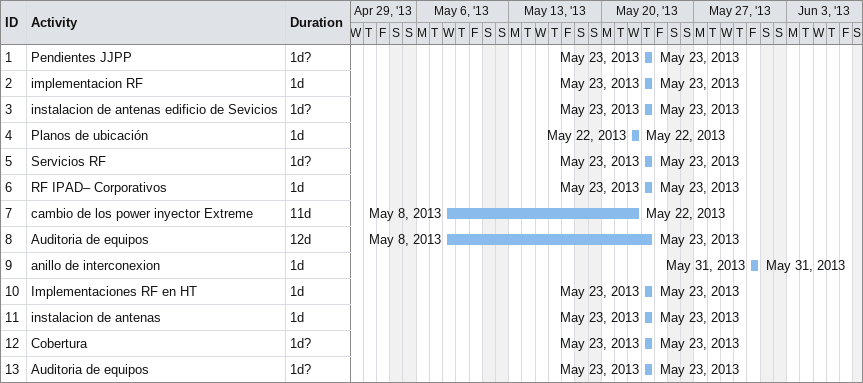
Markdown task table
| ID | Task | Duration | Start | Finish |
|---|---|---|---|---|
| 1 | Pendientes JJPP | 1d? | 2013-05-23 | 2013-05-23 |
| 2 | implementacion RF | 1d | 2013-05-23 | 2013-05-23 |
| 3 | instalacion de antenas edificio de Sevicios | 1d? | 2013-05-23 | 2013-05-23 |
| 4 | Planos de ubicación | 1d | 2013-05-22 | 2013-05-22 |
| 5 | Servicios RF | 1d? | 2013-05-23 | 2013-05-23 |
| 6 | RF IPAD– Corporativos | 1d | 2013-05-23 | 2013-05-23 |
| 7 | cambio de los power inyector Extreme | 11d | 2013-05-08 | 2013-05-22 |
| 8 | Auditoria de equipos | 12d | 2013-05-08 | 2013-05-23 |
| 9 | anillo de interconexion | 1d | 2013-05-31 | 2013-05-31 |
| 10 | Implementaciones RF en HT | 1d | 2013-05-23 | 2013-05-23 |
| 11 | instalacion de antenas | 1d | 2013-05-23 | 2013-05-23 |
| 12 | Cobertura | 1d? | 2013-05-23 | 2013-05-23 |
| 13 | Auditoria de equipos | 1d? | 2013-05-23 | 2013-05-23 |
